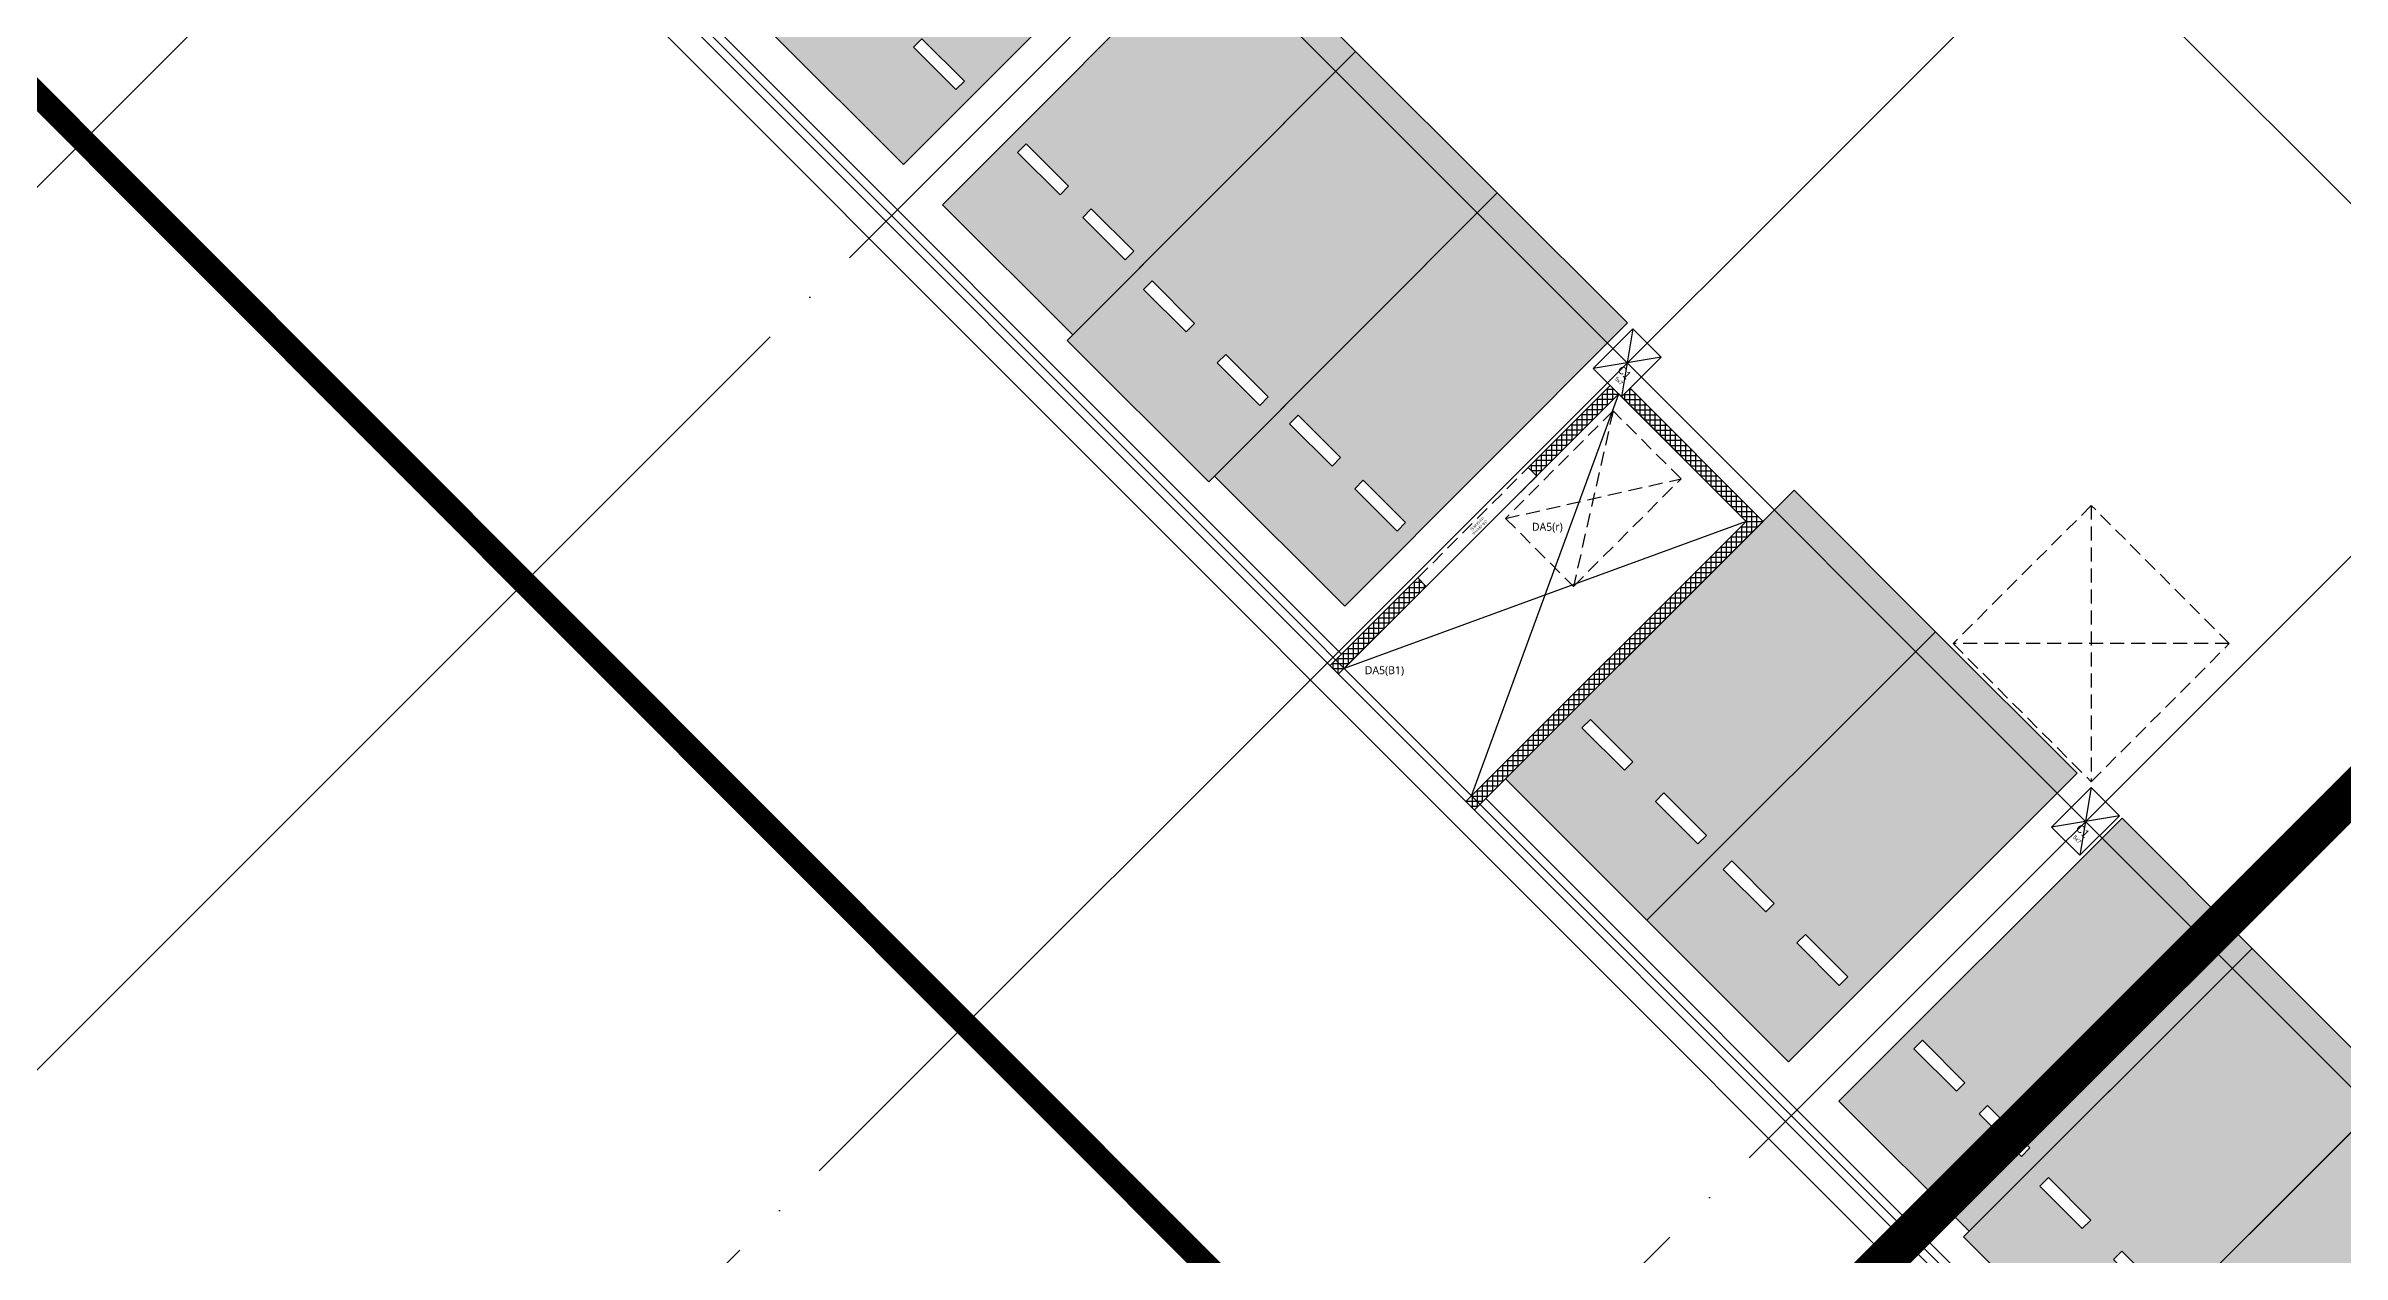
# Model space of a CAD drawing. Header units: millimetres. Extents: x -21000 to 567700, y 435000 to 850800.
# Drawn here: x 187842 to 216533, y 588478 to 603573 of the extents above; entities that cross this region are included whole.
import ezdxf
from ezdxf.xclip import XClip

# ---------------------------------------------------------------- set-up
doc = ezdxf.new("R2010")
doc.units = ezdxf.units.MM
doc.header["$LTSCALE"] = 700
doc.header["$XCLIPFRAME"] = 2
for name, pattern in [('AB_Pbase$0$HIDDEN1', [0.375, 0.25, -0.125]), ('AB_Pbase$0$PHANTOMX2', [5, 2.5, -0.5, 0.5, -0.5, 0.5, -0.5]), ('AB_Pbase$0$주차장기둥$0$CEN', [62, 60, -1, 0, -1]), ('AB_Pbase$0$주차장기둥$0$PHANTOMX2', [5, 2.5, -0.5, 0.5, -0.5, 0.5, -0.5]), ('AB_Pbase$0$지하1층 동골조$0$PHANTOMX2', [5, 2.5, -0.5, 0.5, -0.5, 0.5, -0.5]), ('p_구조전체평면도중심선$0$AB_Pbase$0$HIDDEN', [9.525, 6.35, -3.175])]:
    doc.linetypes.add(name, pattern=pattern)
doc.layers.get('0').update_dxf_attribs({"color": 2})
for name, color, linetype, plot in [('AB_Pbase$0$AB_Pbase_지붕층_구조도void$0$DEF_TEXT', 221, 'Continuous', False), ('AB_Pbase$0$AB_Pbase_지하1층_구조도void$0$DEF_TEXT', 221, 'Continuous', False), ('AB_Pbase$0$Defponts', 161, 'Continuous', False), ('AB_Pbase$0$주차장기둥$0$DEFPOINT', 247, 'Continuous', False), ('AB_Pbase$0$주차장기둥$0$Defpoints1', 235, 'Continuous', False), ('AB_Pbase$0$지하1층 동골조$0$Defpoints1', 235, 'Continuous', False)]:
    doc.layers.add(name, color=color, linetype=linetype, plot=plot)
for name, color, linetype in [('AB_Pbase$0$da-open con', 1, 'Continuous'), ('AB_Pbase$0$da-open hid', 8, 'AB_Pbase$0$HIDDEN1'), ('AB_Pbase$0$ELE8', 8, 'Continuous'), ('AB_Pbase$0$FIN', 6, 'Continuous'), ('AB_Pbase$0$SITE', 3, 'AB_Pbase$0$PHANTOMX2'), ('AB_Pbase$0$void-하부', 1, 'Continuous'), ('AB_Pbase$0$WAL', 3, 'Continuous'), ('AB_Pbase$0$건축open', 4, 'AB_Pbase$0$HIDDEN1'), ('AB_Pbase$0$주차-sol', 254, 'Continuous'), ('AB_Pbase$0$주차-일반', 9, 'Continuous'), ('AB_Pbase$0$주차-확장', 7, 'Continuous'), ('AB_Pbase$0$주차장기둥$0$CEN_P', 244, 'AB_Pbase$0$주차장기둥$0$CEN'), ('p_구조전체평면도중심선$0$# 공구분할', 3, 'Continuous')]:
    doc.layers.add(name, color=color, linetype=linetype)
doc.styles.add('AB_Pbase$0$AB_Pbase_지붕층_구조도void$0$맑은 고딕', font='malgun.ttf')
doc.styles.add('AB_Pbase$0$AB_Pbase_지하1층_구조도void$0$맑은 고딕', font='malgun.ttf')
doc.styles.add('AB_Pbase$0$돋움', font='')
doc.styles.add('AB_Pbase$0$주차장기둥$0$맑은 고딕', font='')
doc.styles.get('AB_Pbase$0$돋움').set_extended_font_data('Dotum')
doc.styles.get('AB_Pbase$0$주차장기둥$0$맑은 고딕').set_extended_font_data('Dotum')
pattern_1 = [(90, (-35.346, 35.365), (-63.5, 1e-14), []), (180, (-35.346, 35.365), (7e-15, -63.5), [])]

# ---------------------------------------------------------------- blocks, each defined once
blk = doc.blocks.new('AB_Pbase$0$SITE0917')
at = {"layer": 'AB_Pbase$0$SITE', "ltscale": 4, "const_width": 300, "flags": 128}
blk.add_lwpolyline([(212876, -144968), (209906, -142008), (204836, -136928), (200146, -132238), (190406, -122488), (180636, -112708), (171034, -103096), (171034, -103096), (158736, -90778), (158736, -90778), (141626, -73668), (139746, -71778), (128760, -60783), (176825, 584), (181318, 2778), (191836, 2802), (195846, 2812), (208846, 2852), (221744, 2892), (225745, 2912), (238652, 2912), (251951, 2992), (272863, 3047), (279849, 3072), (281852, 3072), (297942, 3132), (307301, 3162), (318838, 3162), (322371, 3192), (329338, 3212), (331331, 3221), (331828, 3221), (342783, 3252), (353879, 3292), (357878, 3302), (368882, 3332), (377971, 3362), (436463, 3532), (443896, 3564), (449423, 3588), (453866, 1294), (461852, -10041), (461004, -14962), (456210, -18339), (446980, -24860), (436111, -32530), (433802, -34158), (424035, -41046), (408709, -51856), (403261, -55702), (401224, -57140), (393879, -62330), (377930, -73579), (370949, -78503), (368971, -79898), (360221, -86073), (350807, -92731), (341600, -99229), (316998, -116581), (268640, -150722), (261994, -155385), (240653, -170436), (213593, -144250), (212876, -144968)], dxfattribs=at)
blk = doc.blocks.new('AB_Pbase$0$지하1층 동골조')
at = {"layer": 'AB_Pbase$0$지하1층 동골조$0$Defpoints1', "linetype": 'AB_Pbase$0$지하1층 동골조$0$PHANTOMX2', "ltscale": 2}
blk.add_lwpolyline([(-4493, 2074), (1877, -866), (1877, -866), (1877, -866), (8797, -4986), (8797, -4986), (8797, -4986), (8797, -4986), (21207, -17406), (23087, -19296), (40197, -36406), (40197, -36406), (52495, -48724), (52495, -48724), (62097, -58336), (71867, -68116), (81607, -77866), (86297, -82556), (91367, -87636), (94337, -90596), (82827, -102116), (110647, -129046)], dxfattribs=at)
at = {"layer": 'AB_Pbase$0$지하1층 동골조$0$Defpoints1', "linetype": 'AB_Pbase$0$지하1층 동골조$0$PHANTOMX2', "ltscale": 2, "flags": 128}
blk.add_lwpolyline([(305496, 13326), (315263, 20214), (317573, 21842), (328441, 29512), (337671, 36032), (342465, 39410), (343314, 44331), (335327, 55666), (330884, 57959), (325357, 57936), (317924, 57904), (259433, 57734), (250343, 57704), (239340, 57674), (235340, 57664), (224244, 57624), (213290, 57592), (212792, 57592), (210800, 57584), (203833, 57564), (200300, 57534), (188762, 57534), (179403, 57504), (163313, 57444), (161310, 57444), (154324, 57418), (133412, 57364), (120113, 57284), (107206, 57284), (103205, 57264), (90307, 57224), (77307, 57184), (73297, 57174), (62779, 57150), (58286, 54955), (10221, -6411), (21207, -17406), (23087, -19296), (40197, -36406), (52495, -48724), (62097, -58336), (71867, -68116), (81607, -77866), (86297, -82556), (91367, -87636), (94337, -90596), (95054, -89878), (122114, -116064), (143455, -101014), (150102, -96350), (198459, -62209), (223061, -44857), (232269, -38359), (241682, -31701), (250432, -25527), (252410, -24132), (259391, -19208), (275340, -7958), (282685, -2768), (284723, -1330), (290171, 2516)], close=True, dxfattribs=at)
blk = doc.blocks.new('AB_Pbase$0$팬룸 OPEN (19.5X19.5)')
at = {"layer": 'AB_Pbase$0$WAL'}
for p, q in [((165338, 637520), (165338, 637370)), ((167288, 637520), (167288, 637370))]:
    blk.add_line(p, q, dxfattribs=at)
at = {"layer": 'AB_Pbase$0$건축open'}
for p, q in [((167288, 637520), (165338, 637520)), ((167288, 637370), (165338, 637370))]:
    blk.add_line(p, q, dxfattribs=at)
at = {"layer": 'AB_Pbase$0$Defponts', "style": 'AB_Pbase$0$돋움'}
blk.add_text("건축 OPEN'G", height=30, rotation=360, dxfattribs=at).set_placement((166170, 637457))
at = {"layer": 'AB_Pbase$0$Defponts', "color": 6, "style": 'AB_Pbase$0$돋움'}
blk.add_text('(19.5X19.5)', height=30, rotation=360, dxfattribs=at).set_placement((166177, 637402))
blk = doc.blocks.new('AB_Pbase$0$AB_Pbase_지하1층_골조')
for p, q in [((270667, 528593), (162524, 636793)), ((270700, 528984), (162924, 636818))]:
    blk.add_line(p, q)
blk = doc.blocks.new('AB_Pbase$0$주차장기둥$0$cen 2bl 지하')
at = {"layer": 'AB_Pbase$0$주차장기둥$0$CEN_P', "color": 54}
for p, q in [((-91770, 92298), (-111581, 23278)), ((-84273, 90146), (-104084, 21126)), ((-68990, 85759), (-88801, 16739)), ((-79075, 79983), (-96586, 18974)), ((-132635, 74631), (37087, 25916)), ((-140574, 68795), (34935, 18418)), ((-143820, 64317), (33501, 13420))]:
    blk.add_line(p, q, dxfattribs=at)
blk = doc.blocks.new('AB_Pbase$0$주차장기둥$0$p기둥 5x7')
blk.add_lwpolyline([(-250, 350), (250, 350), (250, -350), (-250, -350)], close=True)
at = {"layer": 'AB_Pbase$0$주차장기둥$0$DEFPOINT'}
for p, q in [((250, 350), (-250, -350)), ((-250, 350), (250, -350))]:
    blk.add_line(p, q, dxfattribs=at)
at = {"layer": 'AB_Pbase$0$주차장기둥$0$DEFPOINT', "color": 6, "style": 'AB_Pbase$0$주차장기둥$0$맑은 고딕'}
for s, height, p in [('C1', 100, (-24, -160)), ('5x7', 50, (29, -259))]:
    blk.add_text(s, height=height, rotation=0, dxfattribs=at).set_placement(p)
blk = doc.blocks.new('AB_Pbase$0$주차장기둥')
at = {"layer": 'AB_Pbase$0$주차장기둥$0$Defpoints1', "linetype": 'AB_Pbase$0$주차장기둥$0$PHANTOMX2', "ltscale": 2}
blk.add_lwpolyline([(-129234, 41424), (-122260, 42184), (-122260, 42184), (-122260, 42184), (-114206, 42217), (-114206, 42217), (-114206, 42217), (-114206, 42217), (-97172, 37962), (-94587, 37311), (-71109, 31457), (-71109, 31457), (-54223, 27232), (-54223, 27232), (-41042, 23938), (-27630, 20587), (-14260, 17246), (-7824, 15642), (-862, 13899), (3208, 12891), (-725, -2912), (36992, -11667)], dxfattribs=at)
for name, p, rotation in [('AB_Pbase$0$주차장기둥$0$cen 2bl 지하', (36992, -11667), 1.99999810188403), ('AB_Pbase$0$주차장기둥$0$p기둥 5x7', (-51540, 38612), 345.9848215677913), ('AB_Pbase$0$주차장기둥$0$p기둥 5x7', (-43681, 36651), 345.9848215677913)]:
    blk.add_blockref(name, p, dxfattribs=dict(rotation=rotation))
blk = doc.blocks.new('AB_Pbase$0$AB_Pbase_지붕층_구조도void')
for p, q in [((158043, -138039), (157548, -140231)), ((156699, -139382), (158892, -138887))]:
    blk.add_line(p, q)
blk.add_lwpolyline([(158043, -138039), (156699, -139382), (157548, -140231), (158892, -138887), (158043, -138039)])
at = {"elevation": 0}
blk.add_lwpolyline([(164018, -139221), (162292, -140946), (164017, -142672), (165743, -140947)], close=True, dxfattribs=at)
for points in [[(164018, -139221), (164017, -142672)], [(165743, -140947), (162292, -140946)]]:
    blk.add_lwpolyline(points, dxfattribs=at)
at = {"layer": 'AB_Pbase$0$AB_Pbase_지붕층_구조도void$0$DEF_TEXT', "style": 'AB_Pbase$0$AB_Pbase_지붕층_구조도void$0$맑은 고딕'}
blk.add_text('DA5(r)', height=100, dxfattribs=at).set_placement((157029, -139537))
blk = doc.blocks.new('AB_Pbase$0$AB_Pbase_지하1층_구조도void', base_point=(49381, 737051))
for p, q in [((205655, 594205), (207495, 599225)), ((209086, 597633), (204065, 595796))]:
    blk.add_line(p, q)
at = {"elevation": 0}
blk.add_lwpolyline([(207495, 599225), (204065, 595796), (205655, 594205), (209086, 597633)], close=True, dxfattribs=at)
at = {"layer": 'AB_Pbase$0$AB_Pbase_지하1층_구조도void$0$DEF_TEXT', "style": 'AB_Pbase$0$AB_Pbase_지하1층_구조도void$0$맑은 고딕'}
blk.add_text('DA5(B1)', height=100, dxfattribs=at).set_placement((204322, 595723))
blk = doc.blocks.new('AB_Pbase$0$주차일반')
at = {"layer": 'AB_Pbase$0$주차-sol'}
h = blk.add_hatch(color=254, dxfattribs=at)
h.dxf.hatch_style = 1
h.paths.add_polyline_path([(0, 0), (-2300, 0), (-2300, -5000), (0, -5000)])
h.paths.add_polyline_path([(-200, -3725), (-200, -3875), (-950, -3875), (-950, -3725)], flags=16)
h.paths.add_polyline_path([(-1350, -3725), (-1350, -3875), (-2100, -3875), (-2100, -3725)], flags=16)
at = {"layer": 'AB_Pbase$0$주차-일반', "color": 6}
for points in [[(0, 0), (0, -5000), (-2300, -5000), (-2300, 0)], [(-1350, -3875), (-1350, -3725), (-2100, -3725), (-2100, -3875)], [(-950, -3875), (-950, -3725), (-200, -3725), (-200, -3875)]]:
    blk.add_lwpolyline(points, close=True, dxfattribs=at)
blk = doc.blocks.new('AB_Pbase$0$주차확장')
at = {"layer": 'AB_Pbase$0$주차-sol'}
h = blk.add_hatch(color=252, dxfattribs=at)
h.paths.add_polyline_path([(1525, -3825), (2275, -3825), (2275, -3975), (1525, -3975)], flags=16)
edge = h.paths.add_edge_path()
edge.add_line((0, -5100), (2500, -5100))
edge.add_line((2500, -5100), (2500, 0))
edge.add_line((2500, 0), (0, 0))
edge.add_line((0, 0), (0, -5100))
h.paths.add_polyline_path([(225, -3975), (225, -3825), (975, -3825), (975, -3975)])
at = {"layer": 'AB_Pbase$0$주차-확장'}
blk.add_lwpolyline([(0, 0), (0, -5100), (2500, -5100), (2500, 0)], close=True, dxfattribs=at)
at = {"layer": 'AB_Pbase$0$주차-확장', "ltscale": 600}
for points in [[(975, -3975), (975, -3825), (225, -3825), (225, -3975)], [(1525, -3975), (1525, -3825), (2275, -3825), (2275, -3975)]]:
    blk.add_lwpolyline(points, close=True, dxfattribs=at)
blk = doc.blocks.new('AB_Pbase$0$pppaaa_1_1')
at = {"layer": 'AB_Pbase$0$주차-일반'}
for p, rotation in [((202091, 605629), 315.0589829723336), ((204207, 603503), 315.0589829723336), ((207605, 600112), 315.0589829723336), ((215409, 592297), 314.9848186021625)]:
    blk.add_blockref('AB_Pbase$0$주차일반', p, dxfattribs=dict(at, rotation=rotation))
at = {"layer": 'AB_Pbase$0$주차-확장'}
for p, rotation in [((204207, 603503), 315.0589829723336), ((209687, 598022, 0), 314.9848186021625), ((211454, 596254, 0), 314.9848186021625), ((215409, 592297), 314.9848186021625), ((217177, 590528), 314.9848186021625)]:
    blk.add_blockref('AB_Pbase$0$주차확장', p, dxfattribs=dict(at, rotation=rotation))
blk = doc.blocks.new('AB_Pbase')
at = {"layer": 'AB_Pbase$0$ELE8'}
h = blk.add_hatch(dxfattribs=at)
h.set_pattern_fill('NET', color=256, scale=20, angle=90)
h.set_pattern_definition([(90, (1767.355, -1556.1), (-63.5, 1e-14), []), (180, (1767.355, -1556.1), (7e-15, -63.5), [])])
h.paths.add_polyline_path([(209298, 597633), (207637, 599295), (207531, 599189), (209086, 597633), (205585, 594134), (205691, 594028)])
h = blk.add_hatch(dxfattribs=at)
h.set_pattern_fill('NET', color=256, scale=20, angle=90)
h.set_pattern_definition(pattern_1)
h.paths.add_polyline_path([(207495, 599225), (207389, 599331), (206364, 598306), (206470, 598200)])
h = blk.add_hatch(dxfattribs=at)
h.set_pattern_fill('NET', color=256, scale=20, angle=90)
h.set_pattern_definition(pattern_1)
h.paths.add_polyline_path([(205090, 596821), (204984, 596927), (203888, 595832), (203994, 595726)])
at = {"layer": 'AB_Pbase$0$FIN'}
for points in [[(204030, 595973), (167143, 632879)], [(264966, 535004), (205832, 594169)]]:
    blk.add_lwpolyline(points, dxfattribs=at)
at = {"layer": 'AB_Pbase$0$void-하부'}
blk.add_lwpolyline([(207495, 599225), (204065, 595796), (205655, 594205), (209086, 597633), (207531, 599189)], dxfattribs=at)
at = {"layer": 'AB_Pbase$0$WAL'}
for p, q in [((206364, 598306), (207389, 599331)), ((203888, 595832), (204984, 596927))]:
    blk.add_line(p, q, dxfattribs=at)
for points in [[(205585, 594134), (209086, 597633), (207495, 599225), (206470, 598200)], [(205691, 594028), (209298, 597633), (207637, 599295)], [(205090, 596821), (203994, 595726)]]:
    blk.add_lwpolyline(points, dxfattribs=at)
for name, p, rotation in [('AB_Pbase$0$AB_Pbase_지하1층_골조', (0, 0), 359.9999999999999), ('AB_Pbase$0$주차장기둥', (231893, 539971), 329.0000000345588), ('AB_Pbase$0$지하1층 동골조', (146945, 639965), 359.9999999999994), ('AB_Pbase$0$SITE0917', (28406, 694337), 359.9999999999983), ('AB_Pbase$0$팬룸 OPEN (19.5X19.5)', (-127263, 1165994), 224.9848216023602)]:
    blk.add_blockref(name, p, dxfattribs=dict(rotation=rotation))
at = {"layer": 'AB_Pbase$0$da-open con', "rotation": 359.9999999999999}
blk.add_blockref('AB_Pbase$0$AB_Pbase_지하1층_구조도void', (49381, 737051), dxfattribs=at)
at = {"layer": 'AB_Pbase$0$da-open hid', "rotation": 359.9999999999999}
blk.add_blockref('AB_Pbase$0$AB_Pbase_지붕층_구조도void', (49381, 737052), dxfattribs=at)
at = {"layer": 'AB_Pbase$0$WAL'}
ref = blk.add_blockref('AB_Pbase$0$pppaaa_1_1', (0, 0), dxfattribs=dict(at, rotation=359.9999999999999))
XClip(ref).set_block_clipping_path([(-396188.9384898804, 0.0133324571), (493845.7278262604, 839949.4046300659)])
blk = doc.blocks.new('p_구조전체평면도중심선')
at = {"layer": 'p_구조전체평면도중심선$0$# 공구분할', "linetype": 'p_구조전체평면도중심선$0$AB_Pbase$0$HIDDEN', "const_width": 500}
blk.add_lwpolyline([(309210, 18850.3), (270750.1, -50533.2), (250830.6, -39491.7), (245194.7, -49659.1), (228248.9, -40265.9), (203564.1, -84798.5), (168629.9, -119714.3)], dxfattribs=at)

msp = doc.modelspace()

# ---------------------------------------------------------------- block references
ref = msp.add_blockref('AB_Pbase', (0, 0))
XClip(ref).set_block_clipping_path([(-0.000000015, 445500.0000000148), (493845.7187941075, 839949.3912975936)])

# ---------------------------------------------------------------- next in the draw order: block references
msp.add_blockref('p_구조전체평면도중심선', (28406, 694337))

doc.saveas('drawing.dxf')
